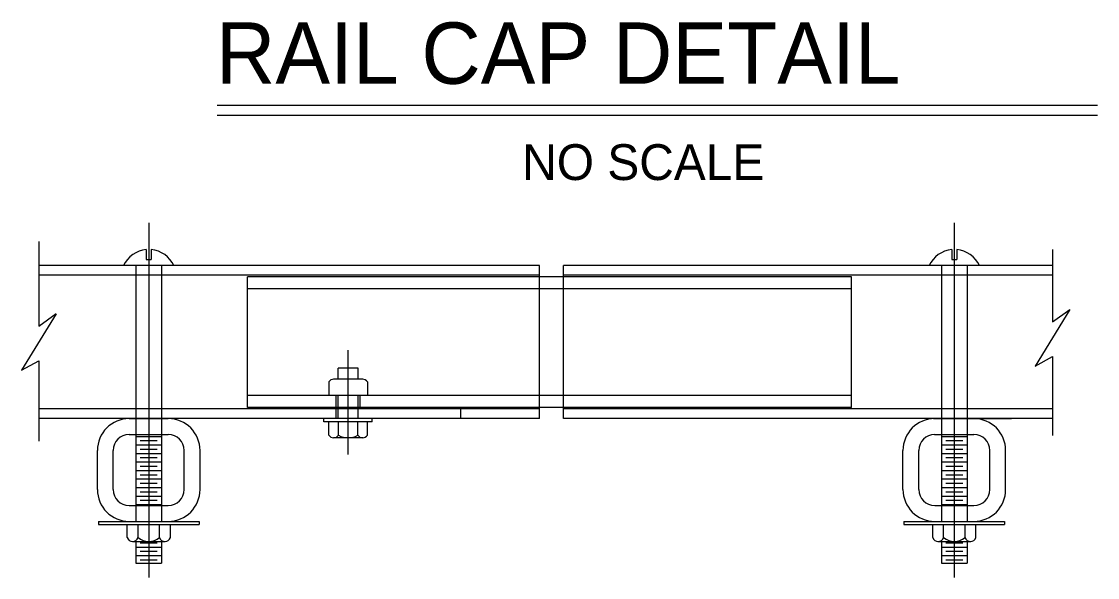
# Model space of a CAD drawing. Extents: x 0 to 2.83, y 0 to 1.83.
# Drawn here: x 2.261 to 2.6116, y 1.1222 to 1.3034 of the extents above; entities that cross this region are included whole.
import ezdxf

# ---------------------------------------------------------------- set-up
doc = ezdxf.new("R2010")
doc.units = 0
for name, color, linetype in [('201 Center and Station Line', 7, 'Continuous'), ('212 Leaders and Dim Lines', 7, 'Continuous'), ('214 Text and Titles', 7, 'Continuous'), ('221 Structural Steel', 7, 'Continuous')]:
    doc.layers.add(name, color=color, linetype=linetype)

msp = doc.modelspace()

# ---------------------------------------------------------------- linework, layer by layer
at = {"layer": '201 Center and Station Line'}
for p, q in [((2.3024442516641015, 1.2377790163434577), (2.3024442516641015, 1.1504399948315112)), ((2.5649147339339073, 1.2377790163434577), (2.5649147339339073, 1.1504399948315112)), ((2.3024442516641015, 1.2318120780355648), (2.3024442516641015, 1.1222185124182262)), ((2.5649147339339073, 1.2280105211730117), (2.5649147339339073, 1.1222185124182262)), ((2.404151563554579, 1.1739757229989087), (2.404151563554579, 1.1771253687881598))]:
    msp.add_line(p, q, dxfattribs=at)
at = {"layer": '214 Text and Titles'}
for p, q in [((2.324763525051241, 1.276153813416563), (2.611564753177523, 1.276153813416563)), ((2.324763525051241, 1.2729090217498964), (2.611564753177523, 1.2729090217498964))]:
    msp.add_line(p, q, dxfattribs=at)
at = {"layer": '221 Structural Steel'}
for p, q in [((2.266643277885223, 1.2317106988055724), (2.266643277885223, 1.2041663902214785)), ((2.30162337523397, 1.229057122221704), (2.30162337523397, 1.225813643248321)), ((2.3032651280942322, 1.229057122221704), (2.3032651280942322, 1.225813643248321)), ((2.5640938575037757, 1.229057122221704), (2.5640938575037757, 1.225813643248321)), ((2.565735610364038, 1.229057122221704), (2.565735610364038, 1.225813643248321)), ((2.5968751084044954, 1.229074838984716), (2.5968751084044954, 1.2054908818763617)), ((2.429742435569063, 1.2238451146134819), (2.266643277885223, 1.2238451146134819)), ((2.298277532755681, 1.2238451146134819), (2.298277532755681, 1.1687916028708498)), ((2.30162337523397, 1.225813643248321), (2.3032651280942322, 1.225813643248321)), ((2.3066109705725224, 1.2238451146134819), (2.3066109705725224, 1.1687916028708498)), ((2.429742435569063, 1.1739757229989087), (2.429742435569063, 1.2238451146134819)), ((2.437616550028945, 1.1739757229989087), (2.437616550028945, 1.2238451146134819)), ((2.5968751084044954, 1.2238451146134819), (2.437616550028945, 1.2238451146134819)), ((2.5607480150254864, 1.2238451146134819), (2.5607480150254864, 1.1687916028708498)), ((2.5640938575037757, 1.225813643248321), (2.565735610364038, 1.225813643248321)), ((2.569081452842328, 1.2238451146134819), (2.569081452842328, 1.1687916028708498)), ((2.429742435569063, 1.220695468824231), (2.266643277885223, 1.220695468824231)), ((2.429742435569063, 1.220236145493763), (2.334596885750564, 1.220236145493763)), ((2.334596885750564, 1.1775846921186277), (2.334596885750564, 1.220236145493763)), ((2.437616550028945, 1.220236145493763), (2.429742435569063, 1.220236145493763)), ((2.5968751084044954, 1.220695468824231), (2.437616550028945, 1.220695468824231)), ((2.5314497474595408, 1.220236145493763), (2.437616550028945, 1.220236145493763)), ((2.5314497474595408, 1.1775846921186277), (2.5314497474595408, 1.220236145493763)), ((2.5314497474595408, 1.2162990882505762), (2.334596885750564, 1.2162990882505762)), ((2.6025260978823916, 1.2095043836411368), (2.591232649194391, 1.1910651760881448)), ((2.5968751084044954, 1.2054908818763617), (2.6025385652233477, 1.2095516283336714)), ((2.2722942673631192, 1.2081802200602305), (2.26100081870161, 1.18974068440677)), ((2.266643277885223, 1.2041663902214785), (2.2723067347040753, 1.2082271366522963)), ((2.3674056960309775, 1.1622623215531367), (2.3674056960309775, 1.1962397816470065)), ((2.26100081870161, 1.18974068440677), (2.266643277885223, 1.192851287723793)), ((2.266643277885223, 1.192851287723793), (2.266643277885223, 1.166693479451878)), ((2.591232649194391, 1.1910651760881448), (2.5968751084044954, 1.1941757794051677)), ((2.5968751084044954, 1.1941757794051677), (2.5968751084044954, 1.168450719332449)), ((2.370686577053721, 1.1904313098783232), (2.364124815008235, 1.1904313098783232)), ((2.364124815008235, 1.1868223407321123), (2.364124815008235, 1.1904313098783232)), ((2.370686577053721, 1.1868223407321123), (2.370686577053721, 1.1904313098783232)), ((2.3024442516641015, 1.1867317884202082), (2.3024442516641015, 1.1308787259831528)), ((2.3611129662234225, 1.185978826243874), (2.3611129662234225, 1.181572931101022)), ((2.3722056249747747, 1.1868223407321123), (2.3626051109127357, 1.1868223407321123)), ((2.3736984258385334, 1.185978826243874), (2.3736984258385334, 1.181572931101022)), ((2.5649147339339073, 1.1867317884202082), (2.5649147339339073, 1.1308787259831528)), ((2.5314497474595408, 1.1815217493618144), (2.334596885750564, 1.1815217493618144)), ((2.3634686387877912, 1.1775846921186277), (2.3634686387877912, 1.1815217493618144)), ((2.364124815008235, 1.1740269047381162), (2.364124815008235, 1.181572931101022)), ((2.370686577053721, 1.1740269047381162), (2.370686577053721, 1.181572931101022)), ((2.3713427532741647, 1.1775846921186277), (2.3713427532741647, 1.1815217493618144)), ((2.429742435569063, 1.1771253687881598), (2.266643277885223, 1.1771253687881598)), ((2.429742435569063, 1.1775846921186277), (2.334596885750564, 1.1775846921186277)), ((2.3634686387877912, 1.1739757229989087), (2.3634686387877912, 1.1771253687881598)), ((2.437616550028945, 1.1775846921186277), (2.429742435569063, 1.1775846921186277)), ((2.5314497474595408, 1.1775846921186277), (2.437616550028945, 1.1775846921186277)), ((2.5968751084044954, 1.1771253687881598), (2.437616550028945, 1.1771253687881598)), ((2.429742435569063, 1.1739757229989087), (2.266643277885223, 1.1739757229989087)), ((2.296079342482099, 1.1739757229989087), (2.3088091608725954, 1.1739757229989087)), ((2.3595315815710958, 1.1729848969105423), (2.3595315815710958, 1.1740269047381162)), ((2.3752798104908592, 1.1729848969105423), (2.3595315815710958, 1.1729848969105423)), ((2.3611129662234225, 1.1685790017941822), (2.3611129662234225, 1.1729848969105423)), ((2.3642593311139546, 1.1685790017941822), (2.3642593311139546, 1.1729848969105423)), ((2.3705520609480013, 1.1685790017941822), (2.3705520609480013, 1.1729848969105423)), ((2.3736984258385334, 1.1685790017941822), (2.3736984258385334, 1.1729848969105423)), ((2.3752798104908592, 1.1729848969105423), (2.3752798104908592, 1.1740269047381162)), ((2.5968751084044954, 1.1739757229989087), (2.437616550028945, 1.1739757229989087)), ((2.5581101866812936, 1.1739757229989087), (2.5708400050717897, 1.1739757229989087)), ((2.5585498247519043, 1.1739757229989087), (2.5712796431424008, 1.1739757229989087)), ((2.569085389915492, 1.1739757229989087), (2.5835501381759376, 1.1739757229989087)), ((2.296036691010683, 1.1687916028708498), (2.3087665094011793, 1.1687916028708498)), ((2.298277532755681, 1.1687916028708498), (2.298277532755681, 1.1456945285256412)), ((2.298277532755681, 1.1682079341518132), (2.3066109705725224, 1.1682079341518132)), ((2.3066109705725224, 1.1687916028708498), (2.3066109705725224, 1.1456945285256412)), ((2.3722056249747747, 1.1677354872794519), (2.3626051109127357, 1.1677354872794519)), ((2.5585071733069804, 1.1687916028708498), (2.571236991697477, 1.1687916028708498)), ((2.5607480150254864, 1.1687916028708498), (2.5607480150254864, 1.1456945285256412)), ((2.5607480150254864, 1.1682079341518132), (2.569081452842328, 1.1682079341518132)), ((2.569081452842328, 1.1687916028708498), (2.569081452842328, 1.1456945285256412)), ((2.298277532755681, 1.165429684078908), (2.3066109705725224, 1.165429684078908)), ((2.299666329691665, 1.1668188091153606), (2.3052218455360696, 1.1668188091153606)), ((2.299666329691665, 1.1640412152433925), (2.3052218455360696, 1.1640412152433925)), ((2.5607480150254864, 1.165429684078908), (2.569081452842328, 1.165429684078908)), ((2.5621368119879624, 1.1668188091153606), (2.567692327832367, 1.1668188091153606)), ((2.5621368119879624, 1.1640412152433925), (2.567692327832367, 1.1640412152433925)), ((2.285711758426918, 1.1508783205532316), (2.285711758426918, 1.1636081389437278)), ((2.290895550454509, 1.1508783205532316), (2.290895550454509, 1.1636081389437278)), ((2.298277532755681, 1.16265209020694), (2.3066109705725224, 1.16265209020694)), ((2.299666329691665, 1.1612632932709557), (2.3052218455360696, 1.1612632932709557)), ((2.3139929529001857, 1.1508783205532316), (2.3139929529001857, 1.1636081389437278)), ((2.319176744901285, 1.1508783205532316), (2.319176744901285, 1.1636081389437278)), ((2.548182240696724, 1.1508783205532316), (2.548182240696724, 1.1636081389437278)), ((2.553366032724315, 1.1508783205532316), (2.553366032724315, 1.1636081389437278)), ((2.5607480150254864, 1.16265209020694), (2.569081452842328, 1.16265209020694)), ((2.5621368119879624, 1.1612632932709557), (2.567692327832367, 1.1612632932709557)), ((2.5764634351699915, 1.1508783205532316), (2.5764634351699915, 1.1636081389437278)), ((2.5816472271975823, 1.1508783205532316), (2.5816472271975823, 1.1636081389437278)), ((2.298277532755681, 1.1598744963349719), (2.3066109705725224, 1.1598744963349719)), ((2.298277532755681, 1.1570962462620664), (2.3066109705725224, 1.1570962462620664)), ((2.299666329691665, 1.158485371298519), (2.3052218455360696, 1.158485371298519)), ((2.5607480150254864, 1.1598744963349719), (2.569081452842328, 1.1598744963349719)), ((2.5607480150254864, 1.1570962462620664), (2.569081452842328, 1.1570962462620664)), ((2.5621368119879624, 1.158485371298519), (2.567692327832367, 1.158485371298519)), ((2.298277532755681, 1.1543186523900983), (2.3066109705725224, 1.1543186523900983)), ((2.299666329691665, 1.155707777426551), (2.3052218455360696, 1.155707777426551)), ((2.5607480150254864, 1.1543186523900983), (2.569081452842328, 1.1543186523900983)), ((2.5621368119879624, 1.155707777426551), (2.567692327832367, 1.155707777426551)), ((2.298277532755681, 1.1515410585181303), (2.3066109705725224, 1.1515410585181303)), ((2.299666329691665, 1.1529298554541143), (2.3052218455360696, 1.1529298554541143)), ((2.299666329691665, 1.1501519334816777), (2.3052218455360696, 1.1501519334816777)), ((2.5607480150254864, 1.1515410585181303), (2.569081452842328, 1.1515410585181303)), ((2.5621368119879624, 1.1529298554541143), (2.567692327832367, 1.1529298554541143)), ((2.5621368119879624, 1.1501519334816777), (2.567692327832367, 1.1501519334816777)), ((2.298277532755681, 1.1487628084717167), (2.3066109705725224, 1.1487628084717167)), ((2.299666329691665, 1.1473743396097096), (2.3052218455360696, 1.1473743396097096)), ((2.5607480150254864, 1.1487628084717167), (2.569081452842328, 1.1487628084717167)), ((2.5621368119879624, 1.1473743396097096), (2.567692327832367, 1.1473743396097096)), ((2.296079342482099, 1.1456945285256412), (2.3088091608725954, 1.1456945285256412)), ((2.298277532755681, 1.145985214573257), (2.3066109705725224, 1.145985214573257)), ((2.298277532755681, 1.1456945285256412), (2.298277532755681, 1.1405107364980507)), ((2.3066109705725224, 1.1456945285256412), (2.3066109705725224, 1.1405107364980507)), ((2.5585498247519043, 1.1456945285256412), (2.5712796431424008, 1.1456945285256412)), ((2.5607480150254864, 1.145985214573257), (2.569081452842328, 1.145985214573257)), ((2.5607480150254864, 1.1456945285256412), (2.5607480150254864, 1.1405107364980507)), ((2.569081452842328, 1.1456945285256412), (2.569081452842328, 1.1405107364980507)), ((2.2860398465238942, 1.1405107364980507), (2.2860398465238942, 1.139526472180631)), ((2.2860398465238942, 1.1405107364980507), (2.3188486568043087, 1.1405107364980507)), ((2.2860398465238942, 1.139526472180631), (2.3188486568043087, 1.139526472180631)), ((2.2954254628854605, 1.135227533790296), (2.2954254628854605, 1.139526472180631)), ((2.296079342482099, 1.1405107364980507), (2.3088091608725954, 1.1405107364980507)), ((2.2989743918977124, 1.135227533790296), (2.2989743918977124, 1.139526472180631)), ((2.305945279809373, 1.135227533790296), (2.305945279809373, 1.139526472180631)), ((2.309494208821624, 1.1352278618642728), (2.309494208821624, 1.139526472180631)), ((2.3188486568043087, 1.1405107364980507), (2.3188486568043087, 1.139526472180631)), ((2.5485103287937, 1.1405107364980507), (2.5485103287937, 1.139526472180631)), ((2.5485103287937, 1.1405107364980507), (2.5813191390741146, 1.1405107364980507)), ((2.5485103287937, 1.139526472180631), (2.5813191390741146, 1.139526472180631)), ((2.5578959451552663, 1.135227533790296), (2.5578959451552663, 1.139526472180631)), ((2.5585498247519043, 1.1405107364980507), (2.5712796431424008, 1.1405107364980507)), ((2.561444874167518, 1.135227533790296), (2.561444874167518, 1.139526472180631)), ((2.5684157620791783, 1.135227533790296), (2.5684157620791783, 1.139526472180631)), ((2.5719646910914298, 1.1352278618642728), (2.5719646910914298, 1.139526472180631)), ((2.5813191390741146, 1.1405107364980507), (2.5813191390741146, 1.139526472180631)), ((2.297107570593334, 1.133976205758282), (2.3077806046608917, 1.133976205758282)), ((2.298277532755681, 1.133976205758282), (2.298277532755681, 1.1268622714201268)), ((2.299666329691665, 1.1335277093194107), (2.3052218455360696, 1.1335277093194107)), ((2.3066109705725224, 1.133976205758282), (2.3066109705725224, 1.1268622714201268)), ((2.5595780528631398, 1.133976205758282), (2.570251086930697, 1.133976205758282)), ((2.5607480150254864, 1.133976205758282), (2.5607480150254864, 1.1268622714201268)), ((2.5621368119879624, 1.1335277093194107), (2.567692327832367, 1.1335277093194107)), ((2.569081452842328, 1.133976205758282), (2.569081452842328, 1.1268622714201268)), ((2.298277532755681, 1.1321385842829579), (2.3066109705725224, 1.1321385842829579)), ((2.298277532755681, 1.1293609904109898), (2.3066109705725224, 1.1293609904109898)), ((2.299666329691665, 1.1307501154474426), (2.3052218455360696, 1.1307501154474426)), ((2.5607480150254864, 1.1321385842829579), (2.569081452842328, 1.1321385842829579)), ((2.5607480150254864, 1.1293609904109898), (2.569081452842328, 1.1293609904109898)), ((2.5621368119879624, 1.1307501154474426), (2.567692327832367, 1.1307501154474426)), ((2.298277532755681, 1.1268622714201268), (2.3066109705725224, 1.1268622714201268)), ((2.299666329691665, 1.1279718653745372), (2.3052218455360696, 1.1279718653745372)), ((2.5607480150254864, 1.1268622714201268), (2.569081452842328, 1.1268622714201268)), ((2.5621368119879624, 1.1279718653745372), (2.567692327832367, 1.1279718653745372))]:
    msp.add_line(p, q, dxfattribs=at)
for centre, radius, start, end in [((2.3024441204340276, 1.2200616190181168), 0.009032675581405258, 95.21415555555558, 155.23848611111114), ((2.3024441204340276, 1.2200616190181168), 0.009032675581405258, 24.761513888888885, 84.78573055555557), ((2.564914602709861, 1.2200616190181168), 0.009032675581405258, 95.21415555555558, 155.23848611111114), ((2.564914602709861, 1.2200616190181168), 0.009032675581405258, 24.761513888888885, 84.78573055555557), ((2.3626859846291195, 1.1849370594675854), 0.0018868441932228656, 87.5484638888889, 146.4873388888889), ((2.3721250793479256, 1.1849370594675854), 0.0018868441932228656, 33.51266111111113, 92.45153611111112), ((2.2960791784300856, 1.1636079748892918), 0.010367584049895417, 90, 180), ((2.308808996820498, 1.1636079748892918), 0.010367584049895417, 360, 89.99999999999999), ((2.558549660705918, 1.1636079748892918), 0.010367584049895417, 90, 180), ((2.5712794790963316, 1.1636079748892918), 0.010367584049895417, 360, 89.99999999999999), ((2.2960791784300856, 1.1636079748892918), 0.005183792024947708, 90, 180), ((2.308808996820498, 1.1636079748892918), 0.005183792024947708, 360, 89.99999999999999), ((2.3626859846291195, 1.169620768537785), 0.0018868441932228656, 213.51266111111113, 326.4873388888889), ((2.3674055319885228, 1.174026740683227), 0.0062910893720549066, 239.99149444444444, 300.00856944444445), ((2.3721250793479256, 1.169620768537785), 0.0018868441932228656, 213.51266111111113, 326.4873388888889), ((2.558549660705918, 1.1636079748892918), 0.005183792024947708, 90, 180), ((2.5712794790963316, 1.1636079748892918), 0.005183792024947708, 360, 89.99999999999999), ((2.2960791784300856, 1.15087815649892), 0.010367584049895417, 180, 270), ((2.2960791784300856, 1.15087815649892), 0.005183792024947708, 180, 270), ((2.308808996820498, 1.15087815649892), 0.010367584049895417, 270, 360), ((2.308808996820498, 1.15087815649892), 0.005183792024947708, 270, 360), ((2.558549660705918, 1.15087815649892), 0.010367584049895417, 180, 270), ((2.558549660705918, 1.15087815649892), 0.005183792024947708, 180, 270), ((2.5712794790963316, 1.15087815649892), 0.010367584049895417, 270, 360), ((2.5712794790963316, 1.15087815649892), 0.005183792024947708, 270, 360), ((2.297200025831185, 1.135858354330423), 0.0018832993996844081, 199.57085833333332, 340.4291388888889), ((2.3024598686629436, 1.1394556343777857), 0.005479484068395037, 230.50047500000002, 309.4995277777778), ((2.3077197115101837, 1.1358584855221951), 0.0018832993996844081, 199.57085833333332, 340.4291388888889), ((2.5596705081070175, 1.135858354330423), 0.0018832993996844081, 199.57085833333332, 340.4291388888889), ((2.564930350938777, 1.1394556343777857), 0.005479484068395037, 230.50047500000002, 309.4995277777778), ((2.570190193786017, 1.1358584855221951), 0.0018832993996844081, 199.57085833333332, 340.4291388888889)]:
    msp.add_arc(centre, radius, start, end, dxfattribs=at)

# ---------------------------------------------------------------- texts
at = {"layer": '212 Leaders and Dim Lines'}
msp.add_text('RAIL CAP DETAIL', height=0.020002604166666667, dxfattribs=at).set_placement((2.3243908351063687, 1.2830872761250638))
at = {"layer": '214 Text and Titles'}
msp.add_text('NO SCALE', height=0.011667536458333332, dxfattribs=at).set_placement((2.4241234739952575, 1.251733109458397))

doc.saveas('drawing.dxf')
